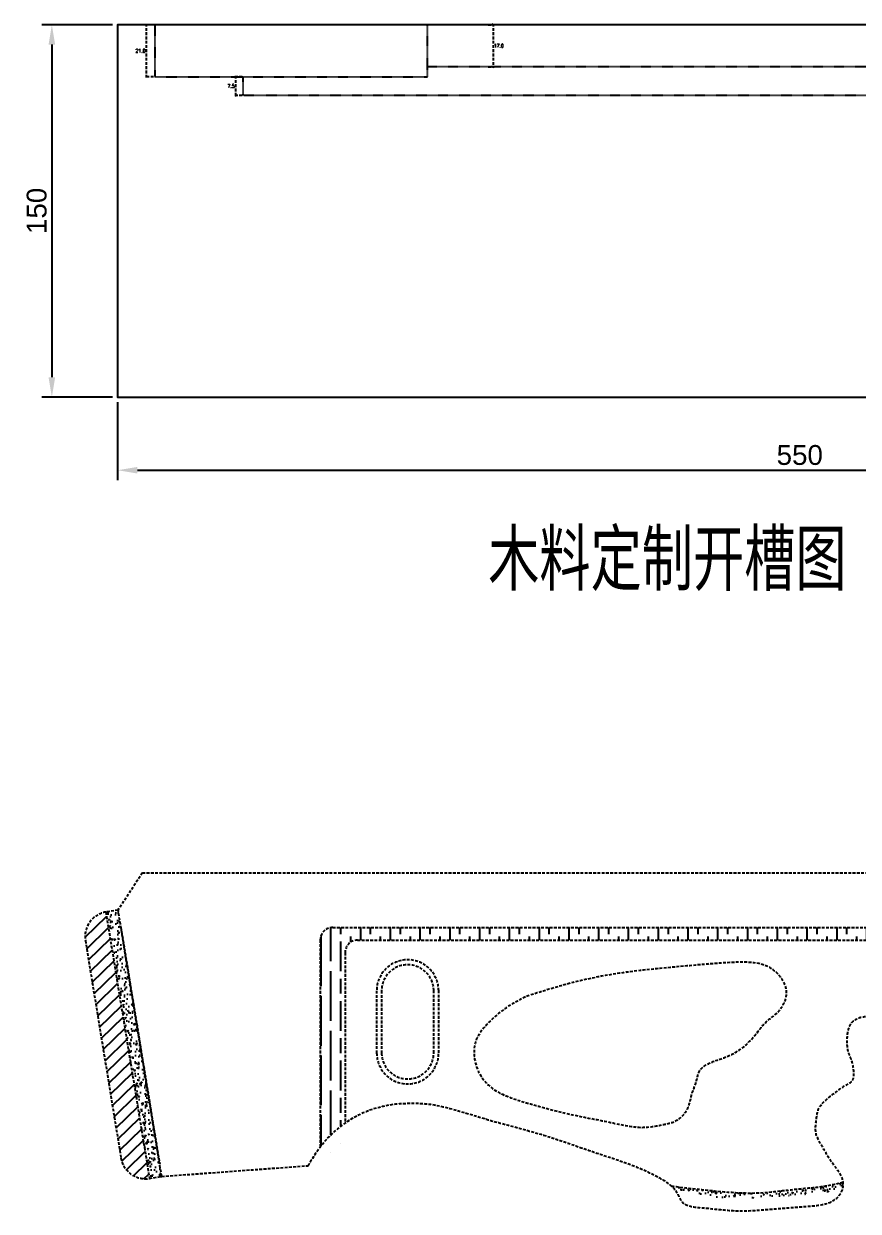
# Model space of a CAD drawing. Header units: millimetres. Extents: x -181533 to 210877, y -131082 to -66261.
# Drawn here: x -181071.8 to -180735.4, y -66739.6 to -66261.1 of the extents above; entities that cross this region are included whole.
import ezdxf

# ---------------------------------------------------------------- set-up
doc = ezdxf.new("R2010")
doc.units = ezdxf.units.MM
doc.header["$LTSCALE"] = 0.03
doc.header["$MEASUREMENT"] = 0
doc.header["$PDMODE"] = 35
for name, pattern in [('HIDDEN', [0.375, 0.25, -0.125]), ('HIDDEN2', [0.1875, 0.125, -0.0625]), ('x-col-1st-floor$0$HIDDEN', [9.525, 6.35, -3.175])]:
    doc.linetypes.add(name, pattern=pattern)
doc.layers.get('0').update_dxf_attribs({"color": 1})
for name, color, linetype in [('0$COL-HATCH', 251, 'Continuous'), ('A-MK-DET', 9, 'Continuous'), ('LINK', 2, 'Continuous'), ('S-TEXT-2', 2, 'Continuous'), ('图层2', 108, 'Continuous'), ('标注线', 3, 'Continuous')]:
    doc.layers.add(name, color=color, linetype=linetype)
doc.styles.add('ROM', font='romans.shx', dxfattribs={"width": 0.7})
doc.styles.add('ROMANS', font='ROMANS.SHX', dxfattribs={"width": 0.8})
doc.styles.get("Standard").update_dxf_attribs({"font": 'arial.ttf'})
doc.dimstyles.get("Standard").update_dxf_attribs({"dimtxt": 1.5, "dimasz": 0.5, "dimexe": 0.4, "dimexo": 0.5, "dimgap": 0.5, "dimtad": 2, "dimtih": 1, "dimtoh": 1, "dimdec": 1, "dimzin": 0, "dimdsep": 46, "dimtxsty": 'ROMANS', "dimblk": 'OBLIQUE', "dimcen": 0, "dimdle": 0.4, "dimclrd": 256, "dimclre": 256, "dimclrt": 3, "dimadec": 0, "dimazin": 0, "dimtfac": 1, "dimtdec": 1, "dimtofl": 0, "dimtmove": 0, "dimatfit": 3, "dimldrblk": 'OBLIQUE', "dimfxl": 1, "dimtolj": 1, "dimtzin": 0, "dimarcsym": 0})
doc.dimstyles.new('大尺寸', dxfattribs={"dimtxt": 8, "dimasz": 8, "dimexe": 4, "dimexo": 2, "dimgap": 2, "dimtad": 1, "dimdsep": 46, "dimtxsty": 'Standard', "dimcen": 8, "dimadec": 0, "dimazin": 0, "dimtfac": 1, "dimtmove": 0, "dimatfit": 3, "dimfxl": 1, "dimarcsym": 0})

# ---------------------------------------------------------------- blocks, each defined once
blk = doc.blocks.new('*D861')
at = {"layer": 'Defpoints', "color": 0, "linetype": 'ByBlock', "transparency": 16777216}
for p in [(-181034.02, -66411.55), (-180484.02, -66411.55), (-180484.02, -66441.04)]:
    blk.add_point(p, dxfattribs=at)
at = {"layer": '标注线', "color": 0, "linetype": 'ByBlock', "lineweight": -2, "transparency": 16777216}
for p, q in [((-181034.02, -66413.55), (-181034.02, -66445.04)), ((-180484.02, -66413.55), (-180484.02, -66445.04)), ((-181026.02, -66441.04), (-180492.02, -66441.04))]:
    blk.add_line(p, q, dxfattribs=at)
at = {"layer": '标注线', "color": 0, "linetype": 'ByBlock', "transparency": 16777216}
for points in [[(-181026.02, -66439.7), (-181026.02, -66442.37), (-181034.02, -66441.04)], [(-180492.02, -66439.7), (-180492.02, -66442.37), (-180484.02, -66441.04)]]:
    blk.add_solid(points, dxfattribs=at)
at = {"layer": '标注线', "color": 0, "linetype": 'ByBlock', "transparency": 16777216, "insert": (-180759.02, -66434.95), "char_height": 8, "attachment_point": 5}
blk.add_mtext('550', dxfattribs=at)
blk = doc.blocks.new('*D862')
at = {"layer": 'Defpoints', "color": 0, "linetype": 'ByBlock', "transparency": 16777216}
for p in [(-181034.02, -66261.55), (-181060.5, -66411.55), (-181034.02, -66411.55)]:
    blk.add_point(p, dxfattribs=at)
at = {"layer": '标注线', "color": 0, "linetype": 'ByBlock', "lineweight": -2, "transparency": 16777216}
for p, q in [((-181036.02, -66261.55), (-181064.5, -66261.55)), ((-181060.5, -66269.55), (-181060.5, -66403.55)), ((-181036.02, -66411.55), (-181064.5, -66411.55))]:
    blk.add_line(p, q, dxfattribs=at)
at = {"layer": '标注线', "color": 0, "linetype": 'ByBlock', "transparency": 16777216}
for points in [[(-181061.84, -66269.55), (-181059.17, -66269.55), (-181060.5, -66261.55)], [(-181061.84, -66403.55), (-181059.17, -66403.55), (-181060.5, -66411.55)]]:
    blk.add_solid(points, dxfattribs=at)
at = {"layer": '标注线', "color": 0, "linetype": 'ByBlock', "transparency": 16777216, "insert": (-181066.59, -66336.55), "char_height": 8, "attachment_point": 5, "rotation": 90}
blk.add_mtext('150', dxfattribs=at)
blk = doc.blocks.new('_Oblique')
at = {"color": 0, "linetype": 'ByBlock', "lineweight": -2}
blk.add_line((-0.5, -0.5), (0.5, 0.5), dxfattribs=at)
blk = doc.blocks.new('*D864')
at = {"layer": 'Defpoints', "color": 0, "linetype": 'x-col-1st-floor$0$HIDDEN', "ltscale": 6, "transparency": 16777216}
for p in [(-181019.02, -66261.55), (-181022.43, -66282.51), (-181019.02, -66282.51)]:
    blk.add_point(p, dxfattribs=at)
at = {"layer": 'S-TEXT-2', "linetype": 'x-col-1st-floor$0$HIDDEN', "lineweight": -2, "ltscale": 6, "transparency": 16777216}
for p, q in [((-181022.43, -66261.15), (-181022.43, -66282.91)), ((-181019.52, -66261.55), (-181022.83, -66261.55)), ((-181019.52, -66282.51), (-181022.83, -66282.51))]:
    blk.add_line(p, q, dxfattribs=at)
at = {"layer": 'S-TEXT-2', "linetype": 'x-col-1st-floor$0$HIDDEN', "lineweight": -2, "ltscale": 6, "transparency": 16777216, "xscale": 0.5, "yscale": 0.5, "zscale": 0.5}
for p, rotation in [((-181022.43, -66261.55), 90), ((-181022.43, -66282.51), 270)]:
    blk.add_blockref('_Oblique', p, dxfattribs=dict(at, rotation=rotation))
at = {"layer": 'S-TEXT-2', "color": 3, "linetype": 'x-col-1st-floor$0$HIDDEN', "ltscale": 6, "transparency": 16777216, "insert": (-181024.76, -66272.03), "char_height": 1.5, "attachment_point": 5, "style": 'ROMANS'}
blk.add_mtext('\\A1;21.0', dxfattribs=at)
blk = doc.blocks.new('*D865')
at = {"layer": 'Defpoints', "color": 0, "linetype": 'x-col-1st-floor$0$HIDDEN', "ltscale": 6, "transparency": 16777216}
for p in [(-180885.09, -66261.55), (-180885.09, -66278.51), (-180882.59, -66278.51)]:
    blk.add_point(p, dxfattribs=at)
at = {"layer": 'S-TEXT-2', "linetype": 'x-col-1st-floor$0$HIDDEN', "lineweight": -2, "ltscale": 6, "transparency": 16777216}
for p, q in [((-180882.59, -66261.15), (-180882.59, -66278.91)), ((-180884.59, -66261.55), (-180882.19, -66261.55)), ((-180884.59, -66278.51), (-180882.19, -66278.51))]:
    blk.add_line(p, q, dxfattribs=at)
at = {"layer": 'S-TEXT-2', "linetype": 'x-col-1st-floor$0$HIDDEN', "lineweight": -2, "ltscale": 6, "transparency": 16777216, "xscale": 0.5, "yscale": 0.5, "zscale": 0.5}
for p, rotation in [((-180882.59, -66261.55), 90), ((-180882.59, -66278.51), 270)]:
    blk.add_blockref('_Oblique', p, dxfattribs=dict(at, rotation=rotation))
at = {"layer": 'S-TEXT-2', "color": 3, "linetype": 'x-col-1st-floor$0$HIDDEN', "ltscale": 6, "transparency": 16777216, "insert": (-180880.35, -66270.03), "char_height": 1.5, "attachment_point": 5, "style": 'ROMANS'}
blk.add_mtext('\\A1;17.0', dxfattribs=at)
blk = doc.blocks.new('*D863')
at = {"layer": 'Defpoints', "color": 0, "linetype": 'x-col-1st-floor$0$HIDDEN', "ltscale": 6, "transparency": 16777216}
for p in [(-180983.35, -66282.51), (-180986.51, -66290.02), (-180983.35, -66290.02)]:
    blk.add_point(p, dxfattribs=at)
at = {"layer": 'S-TEXT-2', "linetype": 'x-col-1st-floor$0$HIDDEN', "lineweight": -2, "ltscale": 6, "transparency": 16777216}
for p, q in [((-180983.85, -66282.51), (-180986.91, -66282.51)), ((-180986.51, -66282.11), (-180986.51, -66290.42)), ((-180983.85, -66290.02), (-180986.91, -66290.02))]:
    blk.add_line(p, q, dxfattribs=at)
at = {"layer": 'S-TEXT-2', "linetype": 'x-col-1st-floor$0$HIDDEN', "lineweight": -2, "ltscale": 6, "transparency": 16777216, "xscale": 0.5, "yscale": 0.5, "zscale": 0.5}
for p, rotation in [((-180986.51, -66282.51), 90), ((-180986.51, -66290.02), 270)]:
    blk.add_blockref('_Oblique', p, dxfattribs=dict(at, rotation=rotation))
at = {"layer": 'S-TEXT-2', "color": 3, "linetype": 'x-col-1st-floor$0$HIDDEN', "ltscale": 6, "transparency": 16777216, "insert": (-180988.27, -66286.27), "char_height": 1.5, "attachment_point": 5, "style": 'ROMANS'}
blk.add_mtext('\\A1;7.5', dxfattribs=at)

msp = doc.modelspace()

# ---------------------------------------------------------------- hatches: boundary and pattern name
at = {"layer": '0$COL-HATCH', "linetype": 'x-col-1st-floor$0$HIDDEN', "ltscale": 6}
h = msp.add_hatch(dxfattribs=at)
h.set_pattern_fill('ANSI31', color=6, scale=30, angle=-0.78444)
h.set_pattern_definition([(44.215558, (910.1304, -1492.8124), (-2.61509905, 2.68770478), [])])
h.paths.add_polyline_path([(-181038.751, -66619.053, 0.4137732), (-181046.988, -66630.535), (-181032.644, -66718.122, 0.4142214), (-181021.159, -66726.374)])
h = msp.add_hatch(dxfattribs=at)
h.set_pattern_fill('AR-CONC', color=6, scale=0.7, angle=-0.78444)
h.set_pattern_definition([(49.215558, (910.1304, -1492.8124), (5.01433689, -0.50796217), [0.525, -5.775]), (354.215558, (910.1304, -1492.8124), (-0.89908222, 5.27814865), [0.42, -4.62]), (99.6670025, (910.5483, -1492.8547), (4.11525465, 4.77018642), [0.44618134, -4.90799478]), (45.399758, (910.1496, -1491.4125), (7.45412666, -1.2608051), [0.7875, -8.6625]), (95.8511935, (910.771, -1491.5176), (6.63537477, 6.7286181), [0.6692724, -7.36199632]), (350.399722, (910.1496, -1491.4125), (6.63537477, 6.7286181), [0.63, -6.93]), (20.215558, (910.8447, -1491.772), (4.13937291, -2.87527249), [0.525, -5.775]), (325.215558, (910.8447, -1491.772), (1.77254222, 5.05225653), [0.42, -4.62]), (70.6670027, (911.1897, -1492.0117), (5.91191508, 2.17698403), [0.44618133, -4.90799478]), (36.715558, (910.1304, -1492.8124), (0.117013784, 2.328873246), [0, -4.564, 0, -4.69, 0, -4.6375]), (6.715558, (910.1304, -1492.8124), (1.879112493, 2.735412045), [0, -2.674, 0, -4.459, 0, -1.7675]), (326.715558, (908.5695, -1492.791), (3.7342453, -0.209028005), [0, -1.75, 0, -5.46, 0, -7.245]), (316.715558, (907.8696, -1492.7814), (4.091514114, 0.644779745), [0, -2.275, 0, -3.626, 0, -5.145])])
edge = h.paths.add_edge_path()
edge.add_spline(control_points=[(-181017.033, -66720.633), (-181017.035, -66720.632), (-181017.037, -66720.632), (-181017.039, -66720.631)], knot_values=[122.2959767, 122.2959767, 122.2959767, 122.2959767, 122.3022458, 122.3022458, 122.3022458, 122.3022458], degree=3, periodic=0)
edge.add_line((-181017.039, -66720.631), (-181033.815, -66618.245))
edge.add_line((-181033.815, -66618.245), (-181038.749, -66619.053))
edge.add_line((-181038.749, -66619.053), (-181021.159, -66726.374))
edge.add_line((-181021.159, -66726.374), (-181016.225, -66725.566))
edge.add_line((-181016.225, -66725.566), (-181017.033, -66720.633))
h = msp.add_hatch(dxfattribs=at)
h.set_pattern_fill('GOST_WOOD', color=6, scale=2)
h.set_pattern_definition([(90, (0, 1281.083), (12, -7e-16), [20, -4]), (90, (4, 1277.083), (12, -7e-16), [12, -3, 6, -3]), (90, (8, 1271.083), (12, -7e-16), [20, -4])])
h.paths.add_polyline_path([(-180651.351, -66625.259), (-180909.024, -66625.259), (-180909.024, -66626.259), (-180950.304, -66626.259, 0.236068), (-180952.304, -66630.259), (-180952.304, -66633.763), (-180942.035, -66633.763, -0.3206904), (-180937.304, -66630.38), (-180651.351, -66630.33)])
h.paths.add_polyline_path([(-180909.024, -66625.259), (-180947.304, -66625.259, 0.1622777), (-180950.304, -66626.259), (-180909.024, -66626.259)])
h.paths.add_polyline_path([(-180942.304, -66710.815), (-180942.399, -66710.885), (-180942.368, -66710.861), (-180942.336, -66710.838), (-180942.304, -66710.815)])
h.paths.add_polyline_path([(-180944.511, -66712.582), (-180944.565, -66712.629), (-180944.529, -66712.598), (-180944.494, -66712.566), (-180944.458, -66712.535)])
h.paths.add_polyline_path([(-180944.369, -66712.458), (-180944.422, -66712.504), (-180944.386, -66712.473), (-180944.351, -66712.442), (-180944.315, -66712.412)])
h.paths.add_polyline_path([(-180944.655, -66712.708), (-180944.71, -66712.756), (-180944.674, -66712.724), (-180944.637, -66712.692), (-180944.601, -66712.661)])
h.paths.add_polyline_path([(-180944.227, -66712.336), (-180944.28, -66712.381), (-180944.245, -66712.351), (-180944.209, -66712.321), (-180944.174, -66712.291)])
h.paths.add_polyline_path([(-180944.8, -66712.836), (-180944.855, -66712.886), (-180944.819, -66712.853), (-180944.783, -66712.821), (-180944.746, -66712.788)])
h.paths.add_polyline_path([(-180944.086, -66712.216), (-180944.139, -66712.261), (-180944.104, -66712.231), (-180944.069, -66712.202), (-180944.034, -66712.172)])
h.paths.add_polyline_path([(-180944.946, -66712.967), (-180945.002, -66713.018), (-180944.965, -66712.985), (-180944.929, -66712.952), (-180944.892, -66712.919)])
h.paths.add_polyline_path([(-180943.947, -66712.099), (-180943.999, -66712.143), (-180943.964, -66712.113), (-180943.93, -66712.084), (-180943.895, -66712.055)])
h.paths.add_polyline_path([(-180945.094, -66713.1), (-180945.15, -66713.152), (-180945.113, -66713.118), (-180945.076, -66713.084), (-180945.039, -66713.051)])
h.paths.add_polyline_path([(-180943.809, -66711.984), (-180943.86, -66712.027), (-180943.826, -66711.998), (-180943.791, -66711.969), (-180943.757, -66711.941)])
h.paths.add_polyline_path([(-180945.242, -66713.235), (-180945.299, -66713.288), (-180945.262, -66713.254), (-180945.225, -66713.22), (-180945.188, -66713.186)])
h.paths.add_polyline_path([(-180943.671, -66711.87), (-180943.723, -66711.913), (-180943.688, -66711.885), (-180943.654, -66711.857), (-180943.62, -66711.829)])
h.paths.add_polyline_path([(-180945.392, -66713.372), (-180945.45, -66713.426), (-180945.412, -66713.391), (-180945.375, -66713.357), (-180945.337, -66713.322)])
h.paths.add_polyline_path([(-180943.535, -66711.759), (-180943.586, -66711.801), (-180943.552, -66711.773), (-180943.518, -66711.746), (-180943.484, -66711.718)])
h.paths.add_polyline_path([(-180945.543, -66713.511), (-180945.601, -66713.566), (-180945.563, -66713.53), (-180945.525, -66713.495), (-180945.488, -66713.461)])
h.paths.add_polyline_path([(-180943.4, -66711.65), (-180943.45, -66711.691), (-180943.417, -66711.664), (-180943.383, -66711.637), (-180943.349, -66711.61)])
h.paths.add_polyline_path([(-180945.695, -66713.652), (-180945.754, -66713.707), (-180945.715, -66713.672), (-180945.677, -66713.636), (-180945.639, -66713.601)])
h.paths.add_polyline_path([(-180943.266, -66711.544), (-180943.316, -66711.584), (-180943.282, -66711.557), (-180943.249, -66711.53), (-180943.216, -66711.504)])
h.paths.add_polyline_path([(-180945.847, -66713.794), (-180945.907, -66713.85), (-180945.869, -66713.814), (-180945.83, -66713.778), (-180945.792, -66713.743)])
h.paths.add_polyline_path([(-180943.132, -66711.439), (-180943.182, -66711.478), (-180943.149, -66711.452), (-180943.116, -66711.426), (-180943.083, -66711.4)])
h.paths.add_polyline_path([(-180946.001, -66713.938), (-180946.062, -66713.995), (-180946.023, -66713.959), (-180945.984, -66713.922), (-180945.946, -66713.886)])
edge = h.paths.add_edge_path()
edge.add_line((-180952.304, -66713.649), (-180951.657, -66712.82))
edge.add_line((-180951.657, -66712.82), (-180951.019, -66712.041))
edge.add_line((-180951.019, -66712.041), (-180950.389, -66711.311))
edge.add_line((-180950.389, -66711.311), (-180949.769, -66710.626))
edge.add_line((-180949.769, -66710.626), (-180949.159, -66709.983))
edge.add_line((-180949.159, -66709.983), (-180948.559, -66709.38))
edge.add_line((-180948.559, -66709.38), (-180947.97, -66708.813))
edge.add_line((-180947.97, -66708.813), (-180947.392, -66708.28))
edge.add_line((-180947.392, -66708.28), (-180946.826, -66707.777))
edge.add_line((-180946.826, -66707.777), (-180946.272, -66707.301))
edge.add_line((-180946.272, -66707.301), (-180945.731, -66706.85))
edge.add_line((-180945.731, -66706.85), (-180945.202, -66706.421))
edge.add_line((-180945.202, -66706.421), (-180944.687, -66706.01))
edge.add_line((-180944.687, -66706.01), (-180944.186, -66705.615))
edge.add_line((-180944.186, -66705.615), (-180943.698, -66705.234))
edge.add_line((-180943.698, -66705.234), (-180943.223, -66704.868))
edge.add_line((-180943.223, -66704.868), (-180942.758, -66704.515))
edge.add_line((-180942.758, -66704.515), (-180942.304, -66704.175))
edge.add_line((-180942.304, -66704.175), (-180942.303, -66635.38))
edge.add_arc((-180937.303, -66635.38), 5, 161.13206, 179.99954, ccw=False)
edge.add_line((-180942.035, -66633.763), (-180952.304, -66633.763))
edge.add_line((-180952.304, -66633.763), (-180952.304, -66713.649))
h.paths.add_polyline_path([(-180946.156, -66714.083), (-180946.217, -66714.141), (-180946.178, -66714.104), (-180946.139, -66714.068), (-180946.1, -66714.031)])
h.paths.add_polyline_path([(-180942.983, -66711.323), (-180943.049, -66711.374), (-180943.016, -66711.349), (-180942.983, -66711.323), (-180942.951, -66711.298), (-180942.918, -66711.273)])
h.paths.add_polyline_path([(-180946.311, -66714.229), (-180946.374, -66714.288), (-180946.334, -66714.251), (-180946.295, -66714.214), (-180946.256, -66714.178)])
h.paths.add_polyline_path([(-180942.819, -66711.197), (-180942.885, -66711.247), (-180942.852, -66711.222), (-180942.819, -66711.197), (-180942.787, -66711.173), (-180942.754, -66711.148)])
h.paths.add_polyline_path([(-180947.698, -66715.537), (-180947.78, -66715.614), (-180947.739, -66715.575)])
h.paths.add_polyline_path([(-180947.129, -66715.001), (-180947.049, -66714.925), (-180947.089, -66714.963)])
h.paths.add_polyline_path([(-180947.129, -66715.001), (-180947.21, -66715.078), (-180947.17, -66715.039)])
h.paths.add_polyline_path([(-180947.291, -66715.154), (-180947.372, -66715.23), (-180947.331, -66715.192)])
h.paths.add_polyline_path([(-180947.453, -66715.307), (-180947.535, -66715.383), (-180947.494, -66715.345)])
h.paths.add_polyline_path([(-180947.616, -66715.46), (-180947.698, -66715.537), (-180947.657, -66715.498)])
h.paths.add_polyline_path([(-180942.657, -66711.075), (-180942.722, -66711.124), (-180942.689, -66711.099), (-180942.657, -66711.075), (-180942.625, -66711.051), (-180942.592, -66711.027)])
h.paths.add_polyline_path([(-180947.821, -66715.652), (-180947.903, -66715.729), (-180947.862, -66715.69)])
h.paths.add_polyline_path([(-180942.496, -66710.955), (-180942.56, -66711.003), (-180942.528, -66710.979), (-180942.496, -66710.955), (-180942.464, -66710.932), (-180942.431, -66710.908)])
h.paths.add_polyline_path([(-180947.945, -66715.767), (-180948.027, -66715.844), (-180947.986, -66715.806)])
h = msp.add_hatch(dxfattribs=at)
h.set_pattern_fill('AR-CONC', color=6, scale=0.7)
h.set_pattern_definition([(50, (0, 991.7672), (5.02082128, -0.439264945), [0.525, -5.775]), (355, (0, 991.767), (-0.97125934, 5.26534494), [0.42, -4.62]), (100.4514445, (0.4184, 991.7306), (4.04956193, 4.82607994), [0.44618134, -4.90799478]), (46.1842, (0, 993.167), (7.47068931, -1.15863497), [0.7875, -8.6625]), (96.6356355, (0.6226, 993.071), (6.54263362, 6.8188302), [0.6692724, -7.36199632]), (351.184164, (0, 993.167), (6.5426336, 6.8188302), [0.63, -6.93]), (21, (0.7, 992.8172), (4.178349365, -2.818332235), [0.525, -5.775]), (326, (0.7, 992.817), (1.70320732, 5.07605032), [0.42, -4.62]), (71.4514447, (1.048, 992.5824), (5.88155664, 2.25771807), [0.44618133, -4.90799478]), (37.5, (0, 991.7672), (0.085118987, 2.330256977), [0, -4.564, 0, -4.69, 0, -4.6375]), (7.5, (0, 991.7672), (1.841486762, 2.760881983), [0, -2.674, 0, -4.459, 0, -1.7675]), (327.5, (-1.561, 991.7672), (3.736757053, -0.157884102), [0, -1.75, 0, -5.46, 0, -7.245]), (317.5, (-2.261, 991.7672), (4.082303185, 0.700734876), [0, -2.275, 0, -3.626, 0, -5.145])])
edge = h.paths.add_edge_path()
edge.add_spline(control_points=[(-180741.54, -66727.912), (-180744.472, -66728.585), (-180750.281, -66729.916), (-180762.26, -66730.66), (-180775.241, -66732.749), (-180792.292, -66731.628), (-180803.199, -66730.339), (-180810.031, -66729.531)], knot_values=[0, 0, 0, 0, 9.0101193, 17.8446049, 35.9461335, 48.2639359, 68.9184757, 68.9184757, 68.9184757, 68.9184757], degree=3, periodic=0)
edge.add_spline(control_points=[(-180810.031, -66729.531), (-180810.263, -66729.503), (-180810.495, -66729.476), (-180810.727, -66729.449)], knot_values=[-0.7006728, -0.7006728, -0.7006728, -0.7006728, 0, 0, 0, 0], degree=3, periodic=0)
edge.add_spline(control_points=[(-180810.727, -66729.449), (-180810.006, -66730.108), (-180809.351, -66730.838), (-180808.809, -66731.659)], knot_values=[336.4744327, 336.4744327, 336.4744327, 336.4744327, 339.3884541, 339.3884541, 339.3884541, 339.3884541], degree=3, periodic=0)
edge.add_spline(control_points=[(-180808.809, -66731.659), (-180808.603, -66731.691), (-180808.398, -66731.722), (-180808.192, -66731.754)], knot_values=[-0.6229956, -0.6229956, -0.6229956, -0.6229956, 0, 0, 0, 0], degree=3, periodic=0)
edge.add_spline(control_points=[(-180808.192, -66731.754), (-180802.25, -66732.662), (-180791.108, -66734.366), (-180773.95, -66734.352), (-180759.462, -66732.887), (-180748.432, -66732.067), (-180743.335, -66730.679), (-180741.626, -66730.213)], knot_values=[0, 0, 0, 0, 18.0090558, 33.7708122, 51.2966261, 61.6959808, 66.9411482, 66.9411482, 66.9411482, 66.9411482], degree=3, periodic=0)
edge.add_spline(control_points=[(-180741.626, -66730.213), (-180741.474, -66729.453), (-180741.447, -66728.666), (-180741.54, -66727.912)], knot_values=[412.448481, 412.448481, 412.448481, 412.448481, 414.7344498, 414.7344498, 414.7344498, 414.7344498], degree=3, periodic=0)

# ---------------------------------------------------------------- linework, layer by layer
at = {"layer": 'A-MK-DET', "color": 5, "linetype": 'HIDDEN'}
for p, q in [((-180983.353, -66290.019), (-180983.353, -66282.515)), ((-180711.216, -66290.019), (-180983.353, -66290.019))]:
    msp.add_line(p, q, dxfattribs=at)
for points in [[(-181019.024, -66261.515), (-181019.024, -66282.515), (-180909.024, -66282.515), (-180909.024, -66278.515)], [(-180487.585, -66278.515), (-180909.024, -66278.515), (-180909.024, -66261.515)], [(-180711.216, -66290.019), (-180983.353, -66290.019), (-180983.353, -66282.515)]]:
    msp.add_lwpolyline(points, dxfattribs=at)
at = {"layer": 'S-TEXT-2', "color": 6, "linetype": 'x-col-1st-floor$0$HIDDEN', "ltscale": 6}
for p, q in [((-181024.024, -66603.259), (-181033.9, -66618.259)), ((-181024.024, -66603.259), (-180488.865, -66603.259)), ((-181038.75, -66619.058), (-181021.159, -66726.374)), ((-181032.692, -66625.107), (-181017.039, -66720.631)), ((-180947.304, -66625.259), (-180489.818, -66625.259)), ((-180952.304, -66630.259), (-180952.304, -66713.649)), ((-180937.304, -66630.38), (-180492.484, -66630.303)), ((-180942.303, -66635.38), (-180942.304, -66704.175)), ((-181016.225, -66725.566), (-180957.272, -66721.246))]:
    msp.add_line(p, q, dxfattribs=at)
for points in [[(-181016.225, -66725.566), (-181033.801, -66618.243), (-181038.735, -66619.05, 0.4142313), (-181046.988, -66630.535), (-181032.644, -66718.122, 0.4141958), (-181021.16, -66726.374)], [(-180904.572, -66650.791, 1), (-180929.572, -66650.791), (-180929.572, -66675.791, 1), (-180904.572, -66675.791)], [(-180906.572, -66650.791, 1), (-180927.572, -66650.791), (-180927.572, -66675.791, 1), (-180906.572, -66675.791)]]:
    msp.add_lwpolyline(points, format="xyb", close=True, dxfattribs=at)
for centre, start, end in [((-180947.304, -66630.259), 90, 180), ((-180937.303, -66635.38), 90.00986, 179.99954)]:
    msp.add_arc(centre, 5, start, end, dxfattribs=at)
for points, knots in [([(-180957.299, -66721.248), (-180957.094, -66721.251), (-180952.304, -66712.292), (-180942.833, -66704.245), (-180935.982, -66699.75), (-180925.004, -66696.47), (-180916.452, -66695.997), (-180905.146, -66696.124), (-180887.063, -66702.223), (-180874.482, -66705.425), (-180858.808, -66709.819), (-180839.89, -66716.641), (-180825.973, -66720.851), (-180816.676, -66725.5), (-180812.083, -66728.025), (-180808.192, -66731.754), (-180807.021, -66735.962), (-180802.768, -66738.005), (-180795.897, -66738.245), (-180785.002, -66739.905), (-180770.82, -66738.787), (-180757.577, -66737.72), (-180746.776, -66736.91), (-180741.733, -66732.289), (-180741.037, -66725.734), (-180746.112, -66720.555), (-180749.534, -66714.01), (-180753.051, -66708.609), (-180752.364, -66703.023), (-180751.722, -66696.965), (-180745.84, -66692.785), (-180741.544, -66689.183), (-180737.154, -66687.133), (-180737.16, -66682.795), (-180737.779, -66679.11), (-180739.863, -66674.964), (-180739.973, -66670.418), (-180739.578, -66665.914), (-180737.317, -66662.399), (-180732.876, -66660.716), (-180727.284, -66661.453), (-180720.432, -66661.72), (-180714.738, -66664.981), (-180710.271, -66667.301), (-180706.318, -66668.418), (-180702.648, -66669.254), (-180696.301, -66669.494), (-180686.286, -66667.79), (-180674.694, -66666.11), (-180666.309, -66662.803), (-180660.658, -66659.296), (-180654.703, -66654.531), (-180646.413, -66652.094), (-180636.575, -66649.169), (-180622.183, -66646.023), (-180590.686, -66643.22), (-180567.436, -66640.981), (-180542.533, -66638.635), (-180515.811, -66636.896), (-180497.112, -66637.435), (-180494.292, -66634.433), (-180493.188, -66631.388), (-180489.879, -66625.979), (-180486.493, -66617.617), (-180485.203, -66614.118), (-180484.391, -66612.492)], [160.0972556, 160.0972556, 160.0972556, 160.0972556, 160.6928141, 172.5997782, 186.8839872, 197.343643, 209.2682946, 224.6094402, 248.6220965, 264.3200787, 285.4310085, 303.4844465, 324.4493881, 328.8996401, 334.6532374, 340.1328105, 344.7287142, 346.6259475, 353.7807242, 365.146027, 379.6777425, 396.063168, 405.5658363, 411.1487361, 414.8900482, 424.059267, 430.9251935, 437.6624576, 442.3154481, 447.4537241, 455.2663635, 462.1028034, 465.2189783, 468.4159987, 473.7328871, 476.7515548, 482.0829344, 487.1018947, 490.1051279, 494.0823659, 500.5035191, 506.8936711, 514.4408986, 519.6540444, 522.6054327, 527.0593918, 530.0712373, 542.7225591, 557.0454061, 564.9880791, 569.5270372, 577.0036127, 587.499531, 594.9933946, 607.8779113, 631.5940543, 654.2494394, 677.723335, 705.804837, 713.0670344, 715.5280091, 717.44004, 722.7580169, 734.0234564, 739.5675448, 739.5675448, 739.5675448, 739.5675448]), ([(-180810.727, -66729.449), (-180810.495, -66729.476), (-180810.263, -66729.503), (-180810.031, -66729.531), (-180803.199, -66730.339), (-180792.292, -66731.628), (-180775.241, -66732.749), (-180762.26, -66730.66), (-180750.281, -66729.916), (-180744.472, -66728.585), (-180741.54, -66727.912)], [-0.7006728, -0.7006728, -0.7006728, -0.7006728, 0, 0, 0, 20.6545398, 32.9723422, 51.0738709, 59.9083565, 68.9184757, 68.9184757, 68.9184757, 68.9184757])]:
    msp.add_open_spline(points, degree=3, knots=knots, dxfattribs=at)
msp.add_spline([(-180869.634, -66653.2), (-180850.333, -66647.42), (-180827.361, -66643.136), (-180805.829, -66640.885), (-180785.929, -66639.358), (-180771.27, -66641.409), (-180766.802, -66645.213), (-180764.439, -66650.194), (-180764.834, -66654.522), (-180767.251, -66658.73), (-180772.892, -66663.657), (-180775.778, -66667.111), (-180784.058, -66675.089), (-180792.361, -66678.741), (-180799.269, -66682.961), (-180800.749, -66687.445), (-180802.53, -66692.58), (-180803.622, -66696.726), (-180807.866, -66702.544), (-180814.186, -66704.706), (-180822.489, -66705.802), (-180834.238, -66704.024), (-180851.758, -66700.468), (-180869.897, -66695.671), (-180886.208, -66687.019), (-180889.585, -66671.049), (-180885.14, -66664.328), (-180877.851, -66657.991), (-180869.634, -66653.2)], degree=3, dxfattribs=at)
msp.add_open_spline([(-181017.106, -66720.642), (-181017.105, -66720.643), (-181017.103, -66720.644), (-181017.101, -66720.645)], degree=3, dxfattribs=at)
at = {"layer": '图层2', "color": 2, "linetype": 'ByBlock'}
msp.add_lwpolyline([(-180484.024, -66411.548), (-180484.024, -66261.548), (-181034.024, -66261.548), (-181034.024, -66411.548)], close=True, dxfattribs=at)

# ---------------------------------------------------------------- texts
at = {"layer": 'LINK', "linetype": 'HIDDEN2', "insert": (-180884.615, -66465.643), "char_height": 21.61433, "attachment_point": 1, "style": 'ROM'}
msp.add_mtext_dynamic_manual_height_columns('{\\fSimSun|b0|i0|c134|p2;木料定制开槽图}', width=412.96528, gutter_width=38.597, heights=[0], dxfattribs=at)

# ---------------------------------------------------------------- dimensions: what is measured, and where the dimension line sits
at = {"layer": 'S-TEXT-2', "color": 3, "linetype": 'x-col-1st-floor$0$HIDDEN', "ltscale": 6}
for base, p1, p2, picture, middle in [((-181022.429, -66282.515), (-181019.024, -66261.548), (-181019.024, -66282.515), '*D864', (-181024.758, -66272.031)), ((-180882.591, -66278.515), (-180885.091, -66261.548), (-180885.091, -66278.515), '*D865', (-180880.349, -66270.031)), ((-180986.515, -66290.019), (-180983.353, -66282.515), (-180983.353, -66290.019), '*D863', (-180988.272, -66286.267))]:
    dim = msp.add_linear_dim(base=base, p1=p1, p2=p2, angle=90, dimstyle='Standard', dxfattribs=at)
    dim.commit()
    dim.dimension.update_dxf_attribs({"geometry": picture, "text_midpoint": middle})
at = {"layer": '标注线', "color": 3, "linetype": 'ByBlock'}
dim = msp.add_linear_dim(base=(-181060.504, -66411.548), p1=(-181034.024, -66261.548), p2=(-181034.024, -66411.548), angle=90, dimstyle='大尺寸', dxfattribs=at)
dim.commit()
dim.dimension.update_dxf_attribs({"geometry": '*D862', "text_midpoint": (-181066.589, -66336.548)})
dim = msp.add_linear_dim(base=(-180484.024, -66441.036), p1=(-181034.024, -66411.548), p2=(-180484.024, -66411.548), dimstyle='大尺寸', dxfattribs=at)
dim.commit()
dim.dimension.update_dxf_attribs({"geometry": '*D861', "text_midpoint": (-180759.024, -66434.951)})

doc.saveas('drawing.dxf')
